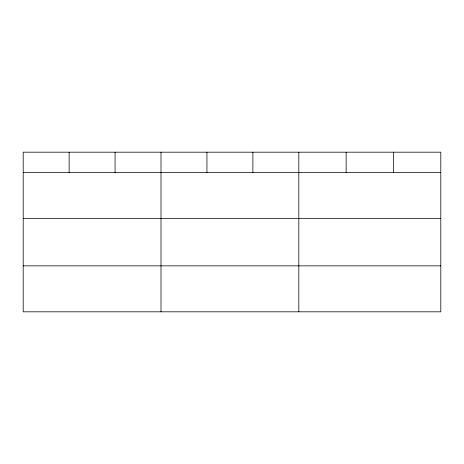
<?xml version="1.0" encoding="UTF-8"?>
<svg xmlns="http://www.w3.org/2000/svg" width="464" height="464" viewBox="0 0 464 464"><rect width="100%" height="100%" fill="white"/><g stroke="black" fill="none" stroke-linecap="round" stroke-linejoin="round"><path stroke-width="0.7" d="M440.8 218.492L440.8 152.186L23.2 152.186L23.2 311.814L440.8 311.814L440.8 218.492L23.2 218.492M23.2 172.527L440.8 172.527M23.2 265.849L440.8 265.849M393.472 152.186L393.472 172.527M346.144 152.186L346.144 172.527M298.816 152.186L298.816 311.814M252.88 152.186L252.88 172.527M206.944 152.186L206.944 172.527M161.008 152.186L161.008 311.814M115.072 152.186L115.072 172.527M69.136 152.186L69.136 172.527"/></g></svg>
